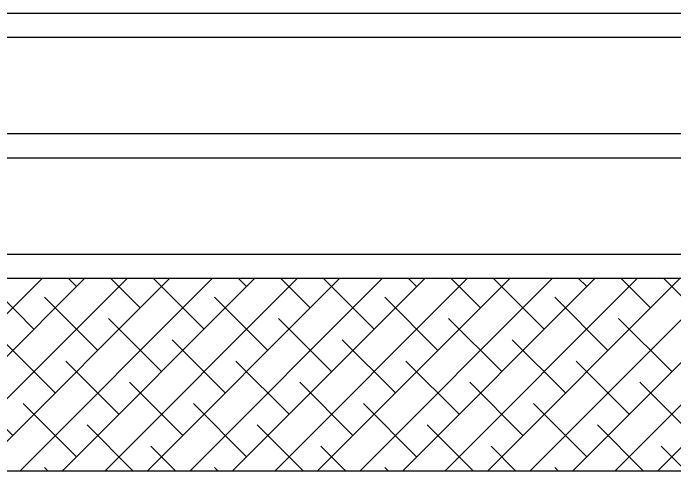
# Model space of a CAD drawing. Header units: inches. Extents: x -10117506 to -5032697, y -6529230 to -3253155.
# Drawn here: x -5046204.7 to -5046149.7, y -3258484 to -3258446 of the extents above; entities that cross this region are included whole.
import ezdxf

# ---------------------------------------------------------------- set-up
doc = ezdxf.new("R2010")
doc.units = ezdxf.units.IN
doc.header["$LTSCALE"] = 2
doc.header["$MEASUREMENT"] = 0
doc.layers.get('0').update_dxf_attribs({"linetype": 'CONTINUOUS'})

msp = doc.modelspace()

# ---------------------------------------------------------------- hatches: boundary and pattern name
at = {"ltscale": 0.5}
h = msp.add_hatch(dxfattribs=at)
h.set_pattern_fill('ANSI38', color=256, scale=20, style=0)
h.set_pattern_definition([(45, (11646.984, 5942.773), (-1.767766953, 1.767766953), []), (135, (11646.984, 5942.773), (-5.3033008589, 1.767766953), [6.25, -3.75])])
h.paths.add_polyline_path([(-5046522.566, -3258468.014), (-5046522.566, -3258484.014), (-5046471.7, -3258484.014), (-5046471.7, -3258468.014)])
h.paths.add_polyline_path([(-5046471.7, -3258484.014), (-5046340.439, -3258484.014), (-5046340.439, -3258468.014), (-5046471.7, -3258468.014)])
h.paths.add_polyline_path([(-5046098.439, -3258468.014), (-5046331.439, -3258468.014), (-5046331.439, -3258484.014), (-5046098.439, -3258484.014)])

# ---------------------------------------------------------------- linework, layer by layer
for p, q in [((-5046538.45, -3258446.014), (-5046098.439, -3258446.014)), ((-5046522.566, -3258448.014), (-5046098.439, -3258448.014)), ((-5046522.566, -3258456.014), (-5046098.439, -3258456.014)), ((-5046522.566, -3258458.014), (-5046098.439, -3258458.014)), ((-5046522.566, -3258466.014), (-5046098.439, -3258466.014)), ((-5046522.566, -3258468.014), (-5046098.439, -3258468.014)), ((-5046537.344, -3258484.014), (-5046093.439, -3258484.014))]:
    msp.add_line(p, q, dxfattribs=at)

doc.saveas('drawing.dxf')
